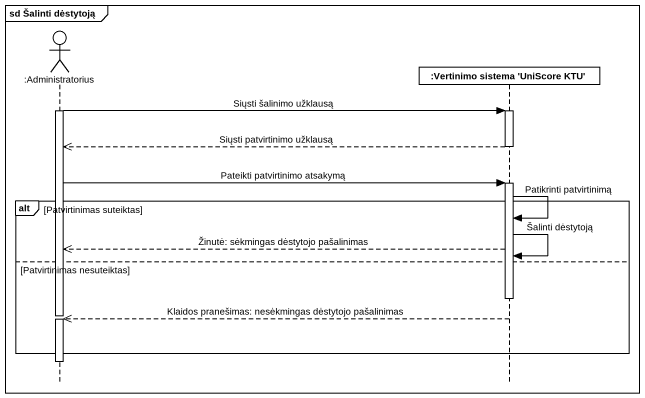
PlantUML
@startuml
mainframe sd Šalinti dėstytoją
hide footbox
actor ":Administratorius" as Administratorius
participant ":Vertinimo sistema 'UniScore KTU'" as Vertinimo_sistema_UniScore

activate Administratorius
Administratorius -> Vertinimo_sistema_UniScore : Siųsti šalinimo užklausą
activate Vertinimo_sistema_UniScore
Vertinimo_sistema_UniScore -->> Administratorius : Siųsti patvirtinimo užklausą
deactivate Vertinimo_sistema_UniScore
Administratorius -> Vertinimo_sistema_UniScore : Pateikti patvirtinimo atsakymą
activate Vertinimo_sistema_UniScore
alt Patvirtinimas suteiktas
  Vertinimo_sistema_UniScore -> Vertinimo_sistema_UniScore : Patikrinti patvirtinimą
  Vertinimo_sistema_UniScore -->> Administratorius : Žinutė: sėkmingas dėstytojo pašalinimas
  Vertinimo_sistema_UniScore -> Vertinimo_sistema_UniScore : Šalinti dėstytoją
else Patvirtinimas nesuteiktas
  deactivate Vertinimo_sistema_UniScore
  deactivate Administratorius
  Vertinimo_sistema_UniScore -->> Administratorius : Klaidos pranešimas: nesėkmingas dėstytojo pašalinimas
  activate Administratorius
end
deactivate Administratorius
@enduml
